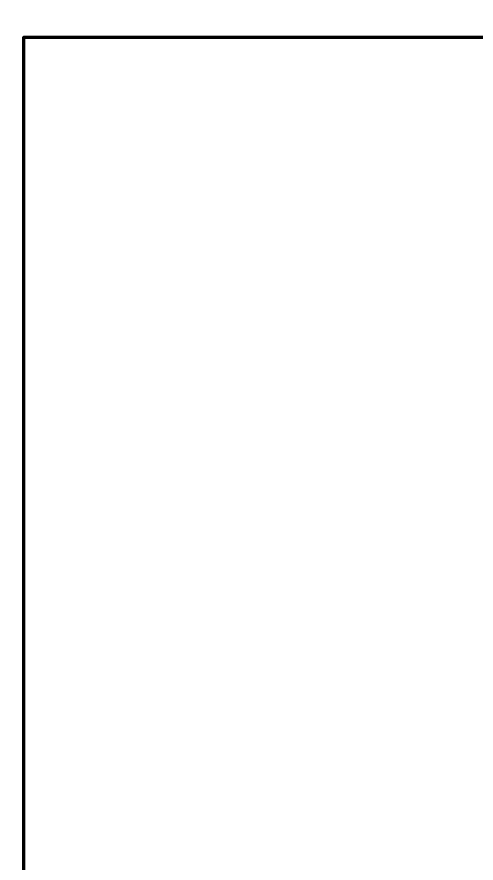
# Model space of a CAD drawing. Header units: millimetres. Extents: x -607 to 1451, y -798 to 283.
# Drawn here: x 332.83 to 350.06, y -686.98 to -655.25 of the extents above; entities that cross this region are included whole.
import ezdxf

# ---------------------------------------------------------------- set-up
doc = ezdxf.new("R2010")
doc.units = ezdxf.units.MM
doc.header["$MEASUREMENT"] = 0
doc.layers.add('layer 1', color=7, linetype='Continuous')

msp = doc.modelspace()

# ---------------------------------------------------------------- linework, layer by layer
at = {"layer": 'layer 1', "color": 242, "lineweight": 100}
for points, knots in [([(351.9345, -627.5165), (351.0278, -627.6915), (349.8621, -628.409), (348.4373, -629.6686), (348.4373, -629.6686), (345.4718, -629.7111), (343.0507, -630.7872), (341.1746, -632.8965), (341.1746, -632.8965), (339.9794, -631.6137), (337.2535, -632.2414), (332.9971, -634.7795), (332.9971, -634.7795), (330.6201, -634.0571), (328.2528, -635.1692), (325.8957, -638.115), (325.8957, -638.115), (324.6505, -637.3997), (323.3233, -637.1129), (321.9146, -637.2542), (321.9146, -637.2542), (320.578, -637.0313), (319.2867, -637.6591), (318.041, -639.1372), (318.041, -639.1372), (317.2286, -640.652), (317.6589, -642.0331), (319.3322, -643.2797), (319.3322, -643.2797), (321.52, -647.978), (322.614, -650.3273), (322.614, -650.3273), (322.614, -650.3273), (323.4749, -650.2913), (323.9051, -650.2735), (323.9051, -650.2735), (323.9051, -650.2735), (323.9412, -652.1743), (323.9589, -653.1248), (323.9589, -653.1248), (323.9589, -653.1248), (322.3451, -653.1247), (321.538, -653.1248), (321.538, -653.1248), (321.538, -653.1248), (323.6933, -656.3203), (324.5181, -658.4634), (324.0126, -659.5537), (324.0126, -659.5537), (324.0487, -677.5044), (324.0664, -686.4797), (324.0664, -686.4797), (324.0664, -686.4797), (323.0353, -688.1702), (323.0261, -689.7752), (324.0395, -691.2946), (324.0395, -691.2946), (324.4835, -692.2493), (324.0081, -693.3702), (322.6138, -694.6571), (322.6138, -694.6571), (323.4567, -696.6613), (323.4747, -698.6877), (322.6676, -700.7363), (322.6676, -700.7363), (323.1217, -705.5435), (325.184, -708.8075), (328.8546, -710.5277), (328.8546, -710.5277), (331.5938, -709.5959), (333.4408, -707.0317), (334.3957, -702.8345), (334.3957, -702.8345), (346.2676, -702.7268), (352.2034, -702.6732), (352.2034, -702.6732)], [0, 0, 0, 0, 0.05, 0.05, 0.05, 0.05, 0.1, 0.1, 0.1, 0.1, 0.15, 0.15, 0.15, 0.15, 0.2, 0.2, 0.2, 0.2, 0.25, 0.25, 0.25, 0.25, 0.3, 0.3, 0.3, 0.3, 0.35, 0.35, 0.35, 0.35, 0.4, 0.4, 0.4, 0.4, 0.45, 0.45, 0.45, 0.45, 0.5, 0.5, 0.5, 0.5, 0.55, 0.55, 0.55, 0.55, 0.6, 0.6, 0.6, 0.6, 0.65, 0.65, 0.65, 0.65, 0.7, 0.7, 0.7, 0.7, 0.75, 0.75, 0.75, 0.75, 0.8, 0.8, 0.8, 0.8, 0.85, 0.85, 0.85, 0.85, 0.9, 0.9, 0.9, 0.9, 1, 1, 1, 1]), ([(333.0904, -693.3924), (333.0904, -693.3924), (371.3143, -693.3924), (371.3143, -693.3924), (371.3143, -693.3924), (371.3143, -693.3924), (371.3143, -656.0024), (371.3143, -656.0024), (371.3143, -656.0024), (371.3143, -656.0024), (333.0904, -656.0024), (333.0904, -656.0024), (333.0904, -656.0024), (333.0904, -656.0024), (333.0904, -693.3924), (333.0904, -693.3924)], [0, 0, 0, 0, 0.2, 0.2, 0.2, 0.2, 0.4, 0.4, 0.4, 0.4, 0.6, 0.6, 0.6, 0.6, 1, 1, 1, 1])]:
    msp.add_open_spline(points, degree=3, knots=knots, dxfattribs=at)

doc.saveas('drawing.dxf')
